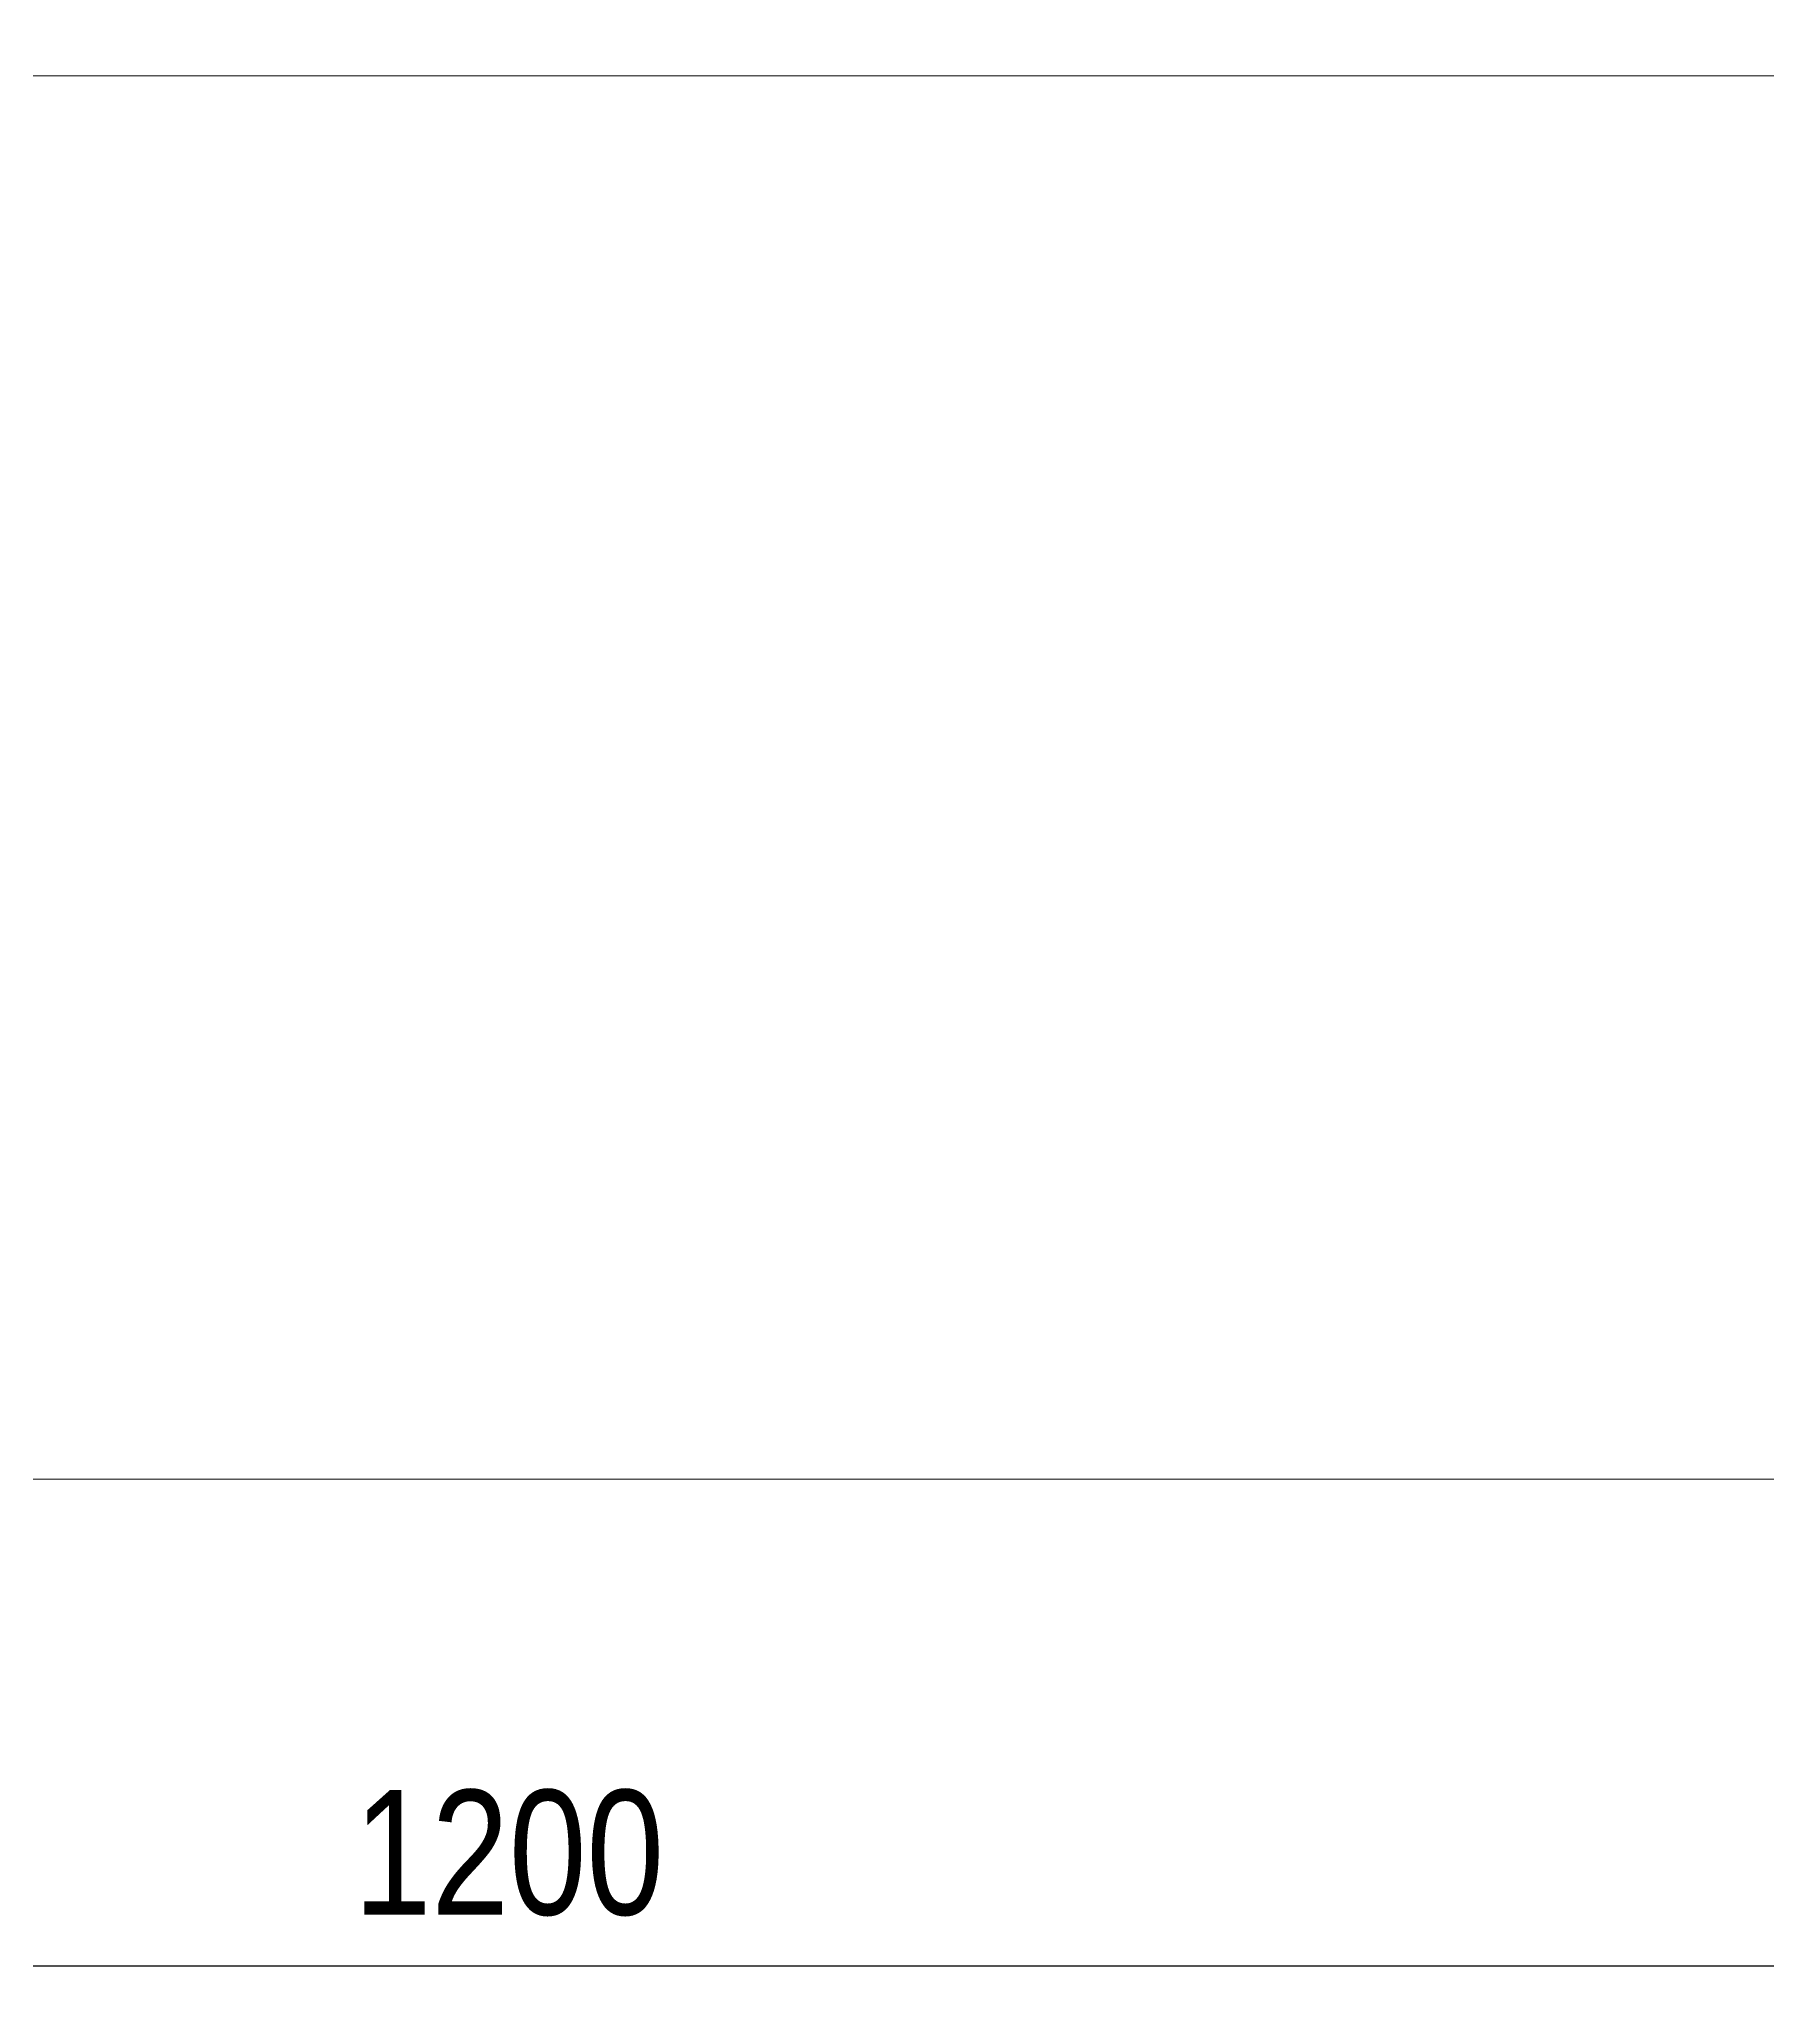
# Model space of a CAD drawing. Header units: millimetres. Extents: x 22162 to 28102, y 3160 to 7360.
# Drawn here: x 23302 to 23745, y 5753 to 6257 of the extents above; entities that cross this region are included whole.
import ezdxf

# ---------------------------------------------------------------- set-up
doc = ezdxf.new("R2010")
doc.units = ezdxf.units.MM
doc.header["$LTSCALE"] = 0.3
for name, color, linetype, lineweight in [('KOTY', 3, 'Continuous', 9), ('OBRYSOVA', 7, 'Continuous', 9), ('Vrstva 1', 7, 'Continuous', 5)]:
    doc.layers.add(name, color=color, linetype=linetype, lineweight=lineweight)
doc.styles.add('SEACAD_Arial', font='arial.ttf', dxfattribs={"width": 0.8})
doc.dimstyles.new('ISO-25', dxfattribs={"dimtxt": 1.6, "dimasz": 2, "dimexe": 0.5, "dimexo": 1.5, "dimtad": 1, "dimdec": 0, "dimtxsty": 'SEACAD_Arial', "dimcen": 2, "dimadec": 0, "dimazin": 0, "dimtfac": 1, "dimtdec": 0, "dimtmove": 0, "dimatfit": 3, "dimfxl": 1, "dimarcsym": 0})

# ---------------------------------------------------------------- blocks, each defined once
blk = doc.blocks.new('*D304')
at = {"layer": 'Defpoints', "color": 0}
for p in [(22822.43, 5888.13), (24022.43, 5888.13), (24022.43, 5763.33)]:
    blk.add_point(p, dxfattribs=at)
at = {"layer": 'KOTY', "color": 0, "lineweight": -2}
for p, q in [((22822.43, 5858.13), (22822.43, 5753.33)), ((24022.43, 5858.13), (24022.43, 5753.33)), ((22862.43, 5763.33), (23982.43, 5763.33))]:
    blk.add_line(p, q, dxfattribs=at)
at = {"layer": 'KOTY', "color": 0}
for points in [[(22862.43, 5770), (22862.43, 5756.66), (22822.43, 5763.33)], [(23982.43, 5756.66), (23982.43, 5770), (24022.43, 5763.33)]]:
    blk.add_solid(points, dxfattribs=at)
at = {"layer": 'KOTY', "color": 0, "insert": (23422.43, 5792.17), "char_height": 32, "attachment_point": 5, "style": 'SEACAD_Arial'}
blk.add_mtext('1200', dxfattribs=at)
blk = doc.blocks.new('*D305')
at = {"layer": 'Defpoints', "color": 0}
for p in [(22694.43, 6688.45), (23374.89, 6688.45), (22822.43, 5888.13)]:
    blk.add_point(p, dxfattribs=at)
at = {"layer": 'KOTY', "color": 0, "lineweight": -2}
for p, q in [((23344.89, 6688.45), (22684.43, 6688.45)), ((22694.43, 5928.13), (22694.43, 6648.45)), ((22792.43, 5888.13), (22684.43, 5888.13))]:
    blk.add_line(p, q, dxfattribs=at)
at = {"layer": 'KOTY', "color": 0}
for points in [[(22701.1, 6648.45), (22687.76, 6648.45), (22694.43, 6688.45)], [(22687.76, 5928.13), (22701.1, 5928.13), (22694.43, 5888.13)]]:
    blk.add_solid(points, dxfattribs=at)
at = {"layer": 'KOTY', "color": 0, "insert": (22665.59, 6288.29), "char_height": 32, "attachment_point": 5, "rotation": 90, "style": 'SEACAD_Arial'}
blk.add_mtext('800', dxfattribs=at)

msp = doc.modelspace()

# ---------------------------------------------------------------- linework, layer by layer
at = {"layer": 'OBRYSOVA'}
msp.add_line((22719.36, 5888.13), (26449.68, 5888.13), dxfattribs=at)
at = {"layer": 'Vrstva 1', "color": 0}
for p, q in [((23960.27, 6248.12), (22884.59, 6248.09)), ((23422.43, 6248.1), (23960.27, 6248.09))]:
    msp.add_line(p, q, dxfattribs=at)

# ---------------------------------------------------------------- dimensions: what is measured, and where the dimension line sits
at = {"layer": 'KOTY'}
dim = msp.add_linear_dim(base=(22694.43, 6688.45), p1=(22822.43, 5888.13), p2=(23374.89, 6688.45), angle=90, dimstyle='ISO-25', override={"dimlfac": 1, "dimtxsty": 'SEACAD_Arial', "dimsah": 1, "dimtolj": 0}, dxfattribs=at)
dim.commit()
dim.dimension.update_dxf_attribs({"geometry": '*D305', "text_midpoint": (22665.59, 6288.29)})
dim = msp.add_linear_dim(base=(24022.43, 5763.33), p1=(22822.43, 5888.13), p2=(24022.43, 5888.13), dimstyle='ISO-25', override={"dimlfac": 1, "dimtxsty": 'SEACAD_Arial', "dimsah": 1, "dimtolj": 0}, dxfattribs=at)
dim.commit()
dim.dimension.update_dxf_attribs({"geometry": '*D304', "text_midpoint": (23422.43, 5792.17)})

doc.saveas('drawing.dxf')
